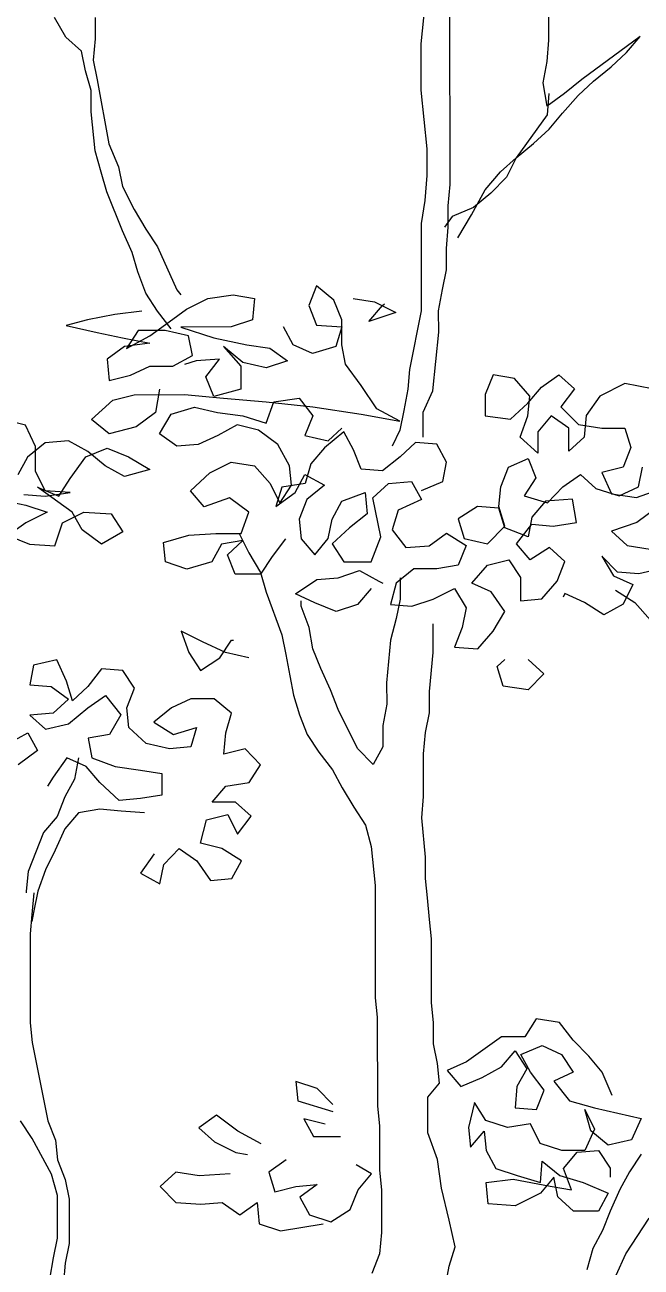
# Model space of a CAD drawing. Header units: inches. Extents: x 295786 to 300745, y 68261 to 70432.
# Drawn here: x 296327.52 to 296346.9, y 70284.5 to 70323.54 of the extents above; entities that cross this region are included whole.
import ezdxf

# ---------------------------------------------------------------- set-up
doc = ezdxf.new("R2010")
doc.units = ezdxf.units.IN
doc.header["$MEASUREMENT"] = 0
doc.layers.add('Tree', color=102, linetype='Continuous')

# ---------------------------------------------------------------- blocks, each defined once
blk = doc.blocks.new('T2')
at = {"layer": 'Tree'}
for p, q in [((-9.269, 231.138), (-9.266, 233.819)), ((-3.754, 223.092), (-3.744, 233.02)), ((-2.336, 233.118), (-2.121, 230.934)), ((16.075, 232.408), (16.074, 231.216)), ((17.699, 231.314), (18.349, 232.406)), ((-13.602, 230.447), (-14.359, 231.341)), ((-14.359, 231.341), (-11.112, 228.956)), ((-9.162, 229.947), (-9.269, 231.138)), ((-2.121, 230.934), (-2.124, 228.353)), ((16.074, 231.216), (16.181, 230.025)), ((16.831, 230.521), (17.699, 231.314)), ((-12.736, 229.652), (-13.602, 230.447)), ((16.614, 229.429), (16.831, 230.521)), ((-11.762, 228.857), (-12.736, 229.652)), ((-8.946, 228.756), (-9.162, 229.947)), ((16.181, 230.025), (15.963, 228.933)), ((16.288, 228.337), (16.614, 229.429)), ((-10.897, 228.062), (-11.762, 228.857)), ((-11.112, 228.956), (-10.138, 228.161)), ((-9.164, 227.465), (-8.946, 228.756)), ((15.963, 228.933), (15.31, 225.36)), ((-10.031, 227.069), (-10.897, 228.062)), ((-10.138, 228.161), (-9.164, 227.465)), ((-9.272, 228.16), (-9.165, 226.969)), ((-2.124, 228.353), (-2.452, 225.077)), ((16.286, 227.146), (16.288, 228.337)), ((-9.274, 226.175), (-10.031, 227.069)), ((-9.165, 226.969), (-7.434, 224.585)), ((16.068, 224.962), (16.286, 227.146)), ((-8.408, 225.38), (-9.274, 226.175)), ((-7.434, 224.585), (-8.408, 225.38)), ((15.31, 225.36), (14.767, 224.07)), ((-7.434, 224.585), (-6.894, 223.492)), ((-6.569, 223.79), (-7.434, 224.585)), ((-2.452, 225.077), (-2.453, 223.588)), ((15.742, 223.771), (16.068, 224.962)), ((14.767, 224.07), (14.549, 222.978)), ((-6.894, 223.492), (-6.028, 222.598)), ((-5.703, 222.796), (-6.569, 223.79)), ((-2.453, 223.588), (-2.347, 222.198)), ((15.416, 222.679), (15.742, 223.771)), ((-6.028, 222.598), (-5.054, 221.803)), ((-4.947, 221.406), (-5.703, 222.796)), ((-3.646, 221.901), (-3.754, 223.092)), ((14.549, 222.978), (13.898, 221.688)), ((14.547, 220.496), (15.416, 222.679)), ((-3.648, 220.71), (-3.646, 221.901)), ((-2.347, 222.198), (-2.131, 220.907)), ((-5.054, 221.803), (-3.864, 221.305)), ((-4.19, 220.114), (-4.947, 221.406)), ((-3.864, 221.305), (-3.431, 220.709)), ((13.898, 221.688), (13.247, 220.596)), ((-3.541, 219.518), (-3.648, 220.71)), ((-2.131, 220.907), (-2.136, 216.042)), ((13.247, 220.596), (12.597, 219.604)), ((14.004, 219.305), (14.547, 220.496)), ((-3.542, 218.327), (-3.541, 219.518)), ((12.597, 219.604), (11.511, 217.222)), ((13.678, 218.213), (14.004, 219.305)), ((-3.326, 217.235), (-3.542, 218.327)), ((13.244, 217.022), (13.678, 218.213)), ((-3.111, 216.043), (-3.326, 217.235)), ((2.738, 216.634), (3.714, 217.427)), ((3.714, 217.427), (4.146, 216.335)), ((11.511, 217.222), (11.294, 216.925)), ((12.593, 216.03), (13.244, 217.022)), ((0.464, 216.537), (-0.728, 215.942)), ((0.03, 216.338), (-0.078, 216.438)), ((0.787, 215.444), (0.03, 216.338)), ((1.655, 216.734), (0.464, 216.537)), ((2.304, 215.542), (2.738, 216.634)), ((4.146, 216.335), (3.711, 215.243)), ((8.37, 216.927), (7.179, 216.729)), ((7.179, 216.729), (7.286, 215.538)), ((9.778, 216.727), (8.37, 216.927)), ((10.969, 216.131), (9.778, 216.727)), ((-3.112, 214.852), (-3.111, 216.043)), ((-2.136, 216.042), (-1.49, 212.766)), ((-0.728, 215.942), (0.787, 215.444)), ((11.943, 215.435), (10.969, 216.131)), ((11.834, 215.038), (12.593, 216.03)), ((13.459, 216.029), (14.976, 215.829)), ((14.976, 215.829), (16.491, 215.53)), ((2.302, 214.152), (2.304, 215.542)), ((3.711, 215.243), (2.303, 215.145)), ((2.303, 215.145), (2.627, 214.053)), ((5.01, 214.15), (5.553, 215.142)), ((7.286, 215.538), (8.477, 215.14)), ((8.477, 215.14), (11.293, 215.138)), ((11.293, 215.138), (9.451, 214.543)), ((10.859, 214.642), (12.159, 214.938)), ((13.025, 214.64), (11.943, 215.435)), ((12.159, 214.938), (13.675, 214.937)), ((13.675, 214.937), (14.324, 213.944)), ((17.683, 215.231), (15.949, 214.836)), ((16.491, 215.53), (17.683, 215.231)), ((-2.79, 211.575), (-3.112, 214.852)), ((9.451, 214.543), (7.609, 214.148)), ((10.641, 213.55), (10.859, 214.642)), ((14.541, 214.539), (13.024, 214.243)), ((13.024, 214.243), (14.432, 214.043)), ((14.324, 213.944), (13.025, 214.64)), ((15.949, 214.836), (14.541, 214.539)), ((2.085, 213.06), (2.302, 214.152)), ((2.627, 214.053), (3.926, 213.655)), ((3.926, 213.655), (5.01, 214.15)), ((6.309, 213.95), (5.334, 213.256)), ((7.609, 214.148), (6.309, 213.95)), ((7.825, 213.155), (8.909, 214.047)), ((8.909, 214.047), (7.933, 212.956)), ((11.724, 212.953), (10.641, 213.55)), ((14.432, 214.043), (15.406, 213.347)), ((1.217, 211.87), (2.085, 213.06)), ((5.334, 213.256), (6.525, 212.858)), ((6.525, 212.858), (7.825, 213.155)), ((7.933, 212.956), (7.932, 211.666)), ((9.882, 212.359), (9.125, 213.352)), ((9.125, 213.352), (10.424, 213.252)), ((10.424, 213.252), (11.074, 213.053)), ((13.023, 212.952), (11.724, 212.953)), ((14.106, 212.455), (13.023, 212.952)), ((15.406, 213.347), (15.297, 212.156)), ((-9.829, 212.475), (-10.696, 211.681)), ((-8.855, 211.779), (-9.829, 212.475)), ((-8.206, 211.282), (-7.338, 212.274)), ((-7.338, 212.274), (-6.147, 212.472)), ((-6.147, 212.472), (-5.715, 211.379)), ((-1.49, 212.766), (-1.382, 211.673)), ((9.448, 211.267), (9.882, 212.359)), ((15.297, 212.156), (14.106, 212.455)), ((-15.028, 211.685), (-13.512, 211.981)), ((-13.512, 211.981), (-12.105, 211.285)), ((-10.696, 211.681), (-9.939, 210.688)), ((-8.098, 210.885), (-8.855, 211.779)), ((-2.25, 210.384), (-2.79, 211.575)), ((-1.382, 211.673), (-1.167, 210.482)), ((0.349, 210.58), (1.217, 211.87)), ((7.932, 211.666), (9.448, 211.267)), ((12.48, 211.662), (12.696, 210.371)), ((-12.105, 211.285), (-11.348, 210.193)), ((-8.099, 210.19), (-8.206, 211.282)), ((-7.124, 209.991), (-8.098, 210.885)), ((-5.715, 211.379), (-5.716, 210.188)), ((4.682, 211.172), (3.923, 210.18)), ((6.523, 210.972), (3.924, 210.676)), ((6.09, 210.972), (4.682, 211.172)), ((6.522, 209.781), (6.09, 210.972)), ((8.906, 211.168), (6.523, 210.972)), ((11.072, 211.365), (8.906, 211.168)), ((13.888, 211.363), (11.072, 211.365)), ((15.079, 211.064), (13.888, 211.363)), ((16.269, 209.971), (15.079, 211.064)), ((-11.348, 210.193), (-11.241, 209.001)), ((-9.939, 210.688), (-10.915, 209.696)), ((-10.374, 209.497), (-9.398, 210.191)), ((-9.398, 210.191), (-8.641, 209.297)), ((-7.667, 208.998), (-8.099, 210.19)), ((-5.716, 210.188), (-7.124, 209.991)), ((-2.251, 208.994), (-2.25, 210.384)), ((-1.167, 210.482), (-0.951, 209.39)), ((-0.951, 209.886), (0.349, 210.58)), ((1.216, 210.281), (-0.951, 209.886)), ((3.924, 210.676), (1.216, 210.281)), ((3.923, 210.18), (4.355, 209.087)), ((7.822, 210.177), (6.522, 209.781)), ((9.23, 210.374), (7.822, 210.177)), ((10.53, 210.671), (9.23, 210.374)), ((11.829, 210.273), (10.53, 210.671)), ((12.478, 209.18), (11.829, 210.273)), ((12.696, 210.371), (13.778, 209.576)), ((-13.514, 209.5), (-13.84, 208.408)), ((-12.215, 209.498), (-13.514, 209.5)), ((-10.915, 209.696), (-12.215, 209.498)), ((-10.375, 208.206), (-10.374, 209.497)), ((-0.951, 209.39), (-0.519, 208.496)), ((3.055, 208.791), (2.298, 209.486)), ((5.871, 208.59), (6.955, 209.383)), ((6.955, 209.383), (8.146, 209.68)), ((8.146, 209.68), (9.229, 209.083)), ((13.778, 209.576), (15.294, 209.178)), ((15.294, 209.178), (16.269, 209.971)), ((19.409, 208.479), (19.951, 209.67)), ((19.951, 209.67), (21.143, 209.967)), ((-11.241, 209.001), (-10.375, 208.206)), ((-8.641, 209.297), (-8.642, 208.106)), ((-8.642, 208.106), (-7.667, 208.998)), ((-3.01, 208.597), (-1.819, 208.696)), ((-1.819, 208.696), (-0.953, 207.901)), ((1.647, 208.295), (2.189, 209.288)), ((2.189, 209.288), (3.271, 208.393)), ((4.355, 209.087), (3.055, 208.791)), ((9.229, 209.083), (10.311, 208.586)), ((11.503, 208.486), (12.478, 209.18)), ((16.484, 208.184), (17.568, 208.779)), ((17.568, 208.779), (18.867, 208.678)), ((18.867, 208.678), (19.841, 207.883)), ((-13.84, 208.408), (-13.408, 207.315)), ((-3.552, 207.605), (-3.01, 208.597)), ((1.212, 207.204), (1.647, 208.295)), ((3.271, 208.393), (4.029, 207.499)), ((5.22, 207.399), (5.871, 208.59)), ((10.311, 208.586), (11.503, 208.486)), ((15.401, 208.383), (14.209, 207.888)), ((16.592, 207.886), (15.401, 208.383)), ((15.509, 207.39), (16.484, 208.184)), ((19.407, 207.089), (19.409, 208.479)), ((-14.276, 206.224), (-14.491, 207.316)), ((-13.408, 207.315), (-12.217, 207.017)), ((-8.101, 207.807), (-8.535, 206.716)), ((-7.018, 207.31), (-8.101, 207.807)), ((-6.586, 206.218), (-7.018, 207.31)), ((-3.337, 206.513), (-3.552, 207.605)), ((-0.953, 207.901), (0.021, 207.106)), ((4.029, 207.499), (4.352, 206.407)), ((5.11, 206.307), (5.22, 207.399)), ((7.169, 207.397), (6.302, 206.405)), ((8.469, 207.595), (7.169, 207.397)), ((9.66, 206.998), (8.469, 207.595)), ((14.209, 207.888), (13.017, 207.194)), ((14.425, 206.796), (15.509, 207.39)), ((17.457, 206.694), (16.592, 207.886)), ((19.841, 207.883), (20.382, 206.89)), ((-12.217, 207.017), (-12.76, 205.826)), ((-11.026, 206.916), (-11.893, 206.123)), ((-10.052, 206.22), (-11.026, 206.916)), ((-8.535, 206.716), (-7.886, 205.722)), ((0.021, 207.106), (1.212, 207.204)), ((4.353, 206.903), (3.269, 206.309)), ((4.893, 205.91), (4.353, 206.903)), ((10.742, 206.004), (9.66, 206.998)), ((13.017, 207.194), (14.425, 206.796)), ((18.106, 205.7), (17.457, 206.694)), ((18.865, 205.998), (19.407, 207.089)), ((-14.168, 205.628), (-15.576, 206.126)), ((-13.193, 205.727), (-14.276, 206.224)), ((-11.893, 206.123), (-13.193, 205.727)), ((-9.186, 205.326), (-10.052, 206.22)), ((-6.479, 205.125), (-6.586, 206.218)), ((-2.146, 206.015), (-3.337, 206.513)), ((-1.604, 206.511), (-2.147, 205.519)), ((-0.305, 206.411), (-1.604, 206.511)), ((0.561, 205.616), (-0.305, 206.411)), ((0.995, 205.913), (0.885, 204.722)), ((2.294, 205.416), (0.995, 205.913)), ((3.269, 206.309), (4.243, 205.514)), ((4.352, 206.407), (5.652, 206.207)), ((5.976, 205.115), (4.893, 205.91)), ((5.759, 205.314), (5.11, 206.307)), ((5.652, 206.207), (5.976, 205.115)), ((6.302, 206.405), (5.759, 205.314)), ((9.983, 205.112), (10.742, 206.004)), ((17.347, 204.808), (19.298, 206.196)), ((17.457, 205.9), (18.865, 205.998)), ((18.864, 205.7), (17.457, 205.9)), ((19.298, 206.196), (18.106, 205.7)), ((-12.76, 205.826), (-14.168, 205.628)), ((-10.812, 204.236), (-10.594, 205.526)), ((-10.594, 205.526), (-9.078, 205.425)), ((-7.886, 205.722), (-9.186, 205.326)), ((-9.078, 205.425), (-8.321, 204.531)), ((-2.147, 205.519), (-0.848, 204.922)), ((0.126, 203.432), (0.561, 205.616)), ((2.834, 204.423), (2.294, 205.416)), ((4.243, 205.514), (4.675, 204.421)), ((7.492, 204.816), (8.575, 205.609)), ((8.575, 205.609), (9.983, 205.112)), ((19.947, 205.203), (18.755, 204.806)), ((20.056, 205.798), (18.864, 205.7)), ((21.355, 205.499), (19.947, 205.203)), ((-15.252, 205.034), (-14.169, 204.238)), ((-8.321, 204.531), (-8.105, 203.439)), ((-6.805, 204.034), (-6.479, 205.125)), ((-6.805, 203.934), (-6.479, 205.026)), ((-6.479, 205.026), (-5.288, 205.124)), ((-5.288, 205.124), (-4.205, 204.429)), ((-0.848, 204.922), (-0.524, 203.83)), ((0.885, 204.722), (1.859, 203.927)), ((7.924, 203.624), (7.492, 204.816)), ((15.181, 204.71), (14.53, 203.718)), ((16.697, 204.808), (15.181, 204.71)), ((17.888, 204.211), (16.697, 204.808)), ((16.805, 203.815), (17.347, 204.808)), ((18.755, 204.806), (19.946, 204.21)), ((-14.169, 204.238), (-12.762, 203.741)), ((-9.513, 204.036), (-10.812, 204.236)), ((-8.321, 204.134), (-9.513, 204.036)), ((-7.456, 203.041), (-8.321, 204.134)), ((-8.105, 203.439), (-6.805, 203.934)), ((-5.831, 203.04), (-6.805, 204.034)), ((-4.205, 204.429), (-4.531, 203.337)), ((-0.524, 203.83), (-1.283, 202.838)), ((1.859, 203.927), (2.833, 203.033)), ((3.05, 203.33), (2.834, 204.423)), ((4.675, 204.421), (4.566, 203.329)), ((15.721, 203.022), (16.805, 203.815)), ((18.32, 202.921), (17.888, 204.211)), ((19.946, 204.21), (20.92, 203.514)), ((-12.762, 203.741), (-13.629, 202.947)), ((-4.531, 203.337), (-5.831, 203.04)), ((-3.556, 203.634), (-4.64, 202.94)), ((-2.582, 202.938), (-3.556, 203.634)), ((0.666, 202.042), (0.126, 203.432)), ((3.807, 202.436), (3.05, 203.33)), ((4.566, 203.329), (3.807, 202.436)), ((5.432, 203.328), (6.19, 202.335)), ((8.032, 203.624), (7.489, 202.533)), ((8.681, 202.432), (7.815, 203.227)), ((7.815, 203.227), (9.006, 203.028)), ((9.332, 203.623), (7.924, 203.624)), ((10.848, 203.522), (9.332, 203.623)), ((12.255, 203.124), (10.848, 203.522)), ((12.146, 202.032), (12.255, 203.124)), ((14.53, 203.718), (15.721, 203.022)), ((20.92, 203.514), (19.728, 203.019)), ((-13.629, 202.947), (-14.929, 202.75)), ((-10.164, 202.051), (-9.297, 202.844)), ((-9.297, 202.844), (-8.215, 202.149)), ((-8.215, 202.149), (-7.456, 203.041)), ((-4.64, 202.94), (-4.208, 201.847)), ((-1.283, 202.838), (-2.582, 202.938)), ((2.833, 203.033), (2.182, 202.041)), ((7.489, 202.533), (6.838, 201.441)), ((8.246, 201.341), (8.681, 202.432)), ((9.006, 203.028), (9.547, 202.034)), ((19.728, 203.019), (18.32, 202.921)), ((-13.089, 201.458), (-12.222, 202.35)), ((-12.222, 202.35), (-12.873, 201.259)), ((-9.732, 200.959), (-10.164, 202.051)), ((-7.024, 202.148), (-7.674, 201.155)), ((-5.833, 201.849), (-7.024, 202.148)), ((-4.967, 200.855), (-5.833, 201.849)), ((-4.208, 201.847), (-3.017, 201.648)), ((2.182, 202.041), (0.666, 202.042)), ((6.19, 202.335), (6.838, 201.342)), ((9.547, 202.034), (10.954, 201.636)), ((10.954, 201.636), (12.146, 202.032)), ((-15.58, 201.658), (-14.281, 201.359)), ((-14.281, 201.359), (-13.089, 201.458)), ((-12.873, 201.259), (-13.956, 200.764)), ((-7.674, 201.155), (-7.676, 199.865)), ((-3.017, 201.648), (-1.717, 201.647)), ((-1.717, 201.647), (-0.743, 200.852)), ((-0.96, 201.15), (-0.961, 199.958)), ((1.315, 201.545), (0.232, 200.95)), ((2.506, 201.147), (1.315, 201.545)), ((3.697, 201.047), (2.506, 201.147)), ((4.888, 200.251), (3.697, 201.047)), ((6.838, 201.441), (6.512, 200.349)), ((6.838, 201.342), (8.246, 201.341)), ((-12.982, 200.465), (-14.066, 199.771)), ((-13.956, 200.764), (-13.416, 199.671)), ((-8.867, 199.965), (-9.732, 200.959)), ((-6.81, 199.268), (-6.051, 200.36)), ((-6.051, 200.36), (-4.967, 200.855)), ((-3.993, 200.557), (-4.644, 199.465)), ((-2.802, 199.96), (-3.993, 200.557)), ((-0.743, 200.852), (-0.42, 199.66)), ((0.232, 200.95), (0.015, 200.851)), ((0.664, 200.553), (1.422, 199.659)), ((6.512, 200.349), (5.644, 197.967)), ((-14.066, 199.771), (-14.933, 198.779)), ((-13.416, 199.671), (-12.333, 199.074)), ((-12.333, 199.074), (-11.25, 199.768)), ((-11.25, 199.768), (-10.166, 200.264)), ((-10.166, 200.264), (-10.058, 200.065)), ((-7.676, 199.865), (-8.867, 199.965)), ((-1.611, 199.562), (-2.802, 199.96)), ((-0.42, 199.66), (-1.611, 199.562)), ((-0.961, 199.958), (-0.745, 198.866)), ((1.422, 199.659), (2.612, 199.26)), ((2.612, 199.26), (3.804, 199.756)), ((3.804, 199.756), (4.888, 200.251)), ((4.562, 199.557), (4.563, 199.854)), ((-6.161, 198.176), (-6.81, 199.268)), ((-4.644, 199.465), (-4.428, 198.373)), ((4.128, 198.366), (4.562, 199.557)), ((-4.428, 198.373), (-3.996, 197.28)), ((-2.805, 196.982), (-2.803, 198.57)), ((-0.745, 198.866), (-0.422, 197.675)), ((3.91, 197.175), (4.128, 198.366)), ((-5.296, 197.182), (-6.161, 198.176)), ((-0.422, 197.675), (-0.207, 195.292)), ((5.644, 197.967), (5.426, 196.875)), ((8.459, 197.667), (8.351, 197.667)), ((9.108, 196.674), (8.459, 197.667)), ((8.783, 196.972), (10.084, 197.566)), ((10.084, 197.566), (11.276, 198.161)), ((11.276, 198.161), (10.841, 196.97)), ((-3.996, 197.28), (-5.296, 197.182)), ((-2.591, 194.797), (-2.805, 196.982)), ((3.476, 196.083), (3.91, 197.175)), ((5.426, 196.875), (5.208, 195.684)), ((7.484, 196.675), (8.783, 196.972)), ((10.841, 196.97), (10.19, 195.978)), ((-8.112, 196.589), (-8.979, 195.795)), ((-6.38, 196.19), (-6.813, 196.588)), ((-6.706, 195.099), (-6.38, 196.19)), ((10.19, 195.978), (9.108, 196.674)), ((17.663, 195.376), (18.205, 196.567)), ((18.205, 196.567), (19.505, 196.268)), ((19.505, 196.268), (19.72, 195.176)), ((-8.979, 195.795), (-8.114, 194.901)), ((2.933, 194.892), (3.476, 196.083)), ((5.208, 195.684), (4.99, 194.592)), ((13.872, 194.982), (14.522, 195.974)), ((14.522, 195.974), (15.714, 196.073)), ((15.714, 196.073), (16.471, 195.079)), ((-8.114, 194.901), (-6.706, 195.099)), ((-2.592, 193.606), (-2.591, 194.797)), ((-0.207, 195.292), (-0.209, 194.1)), ((2.499, 193.8), (2.933, 194.892)), ((14.304, 193.89), (13.872, 194.982)), ((16.471, 195.079), (17.337, 194.284)), ((17.337, 194.284), (17.663, 195.376)), ((18.529, 195.077), (17.553, 194.383)), ((19.72, 195.176), (18.529, 195.077)), ((-0.209, 194.1), (0.007, 192.909)), ((4.99, 194.592), (4.664, 193.501)), ((8.455, 193.597), (9.431, 194.39)), ((9.431, 194.39), (10.73, 194.389)), ((10.73, 194.389), (11.813, 193.892)), ((15.496, 194.584), (14.628, 193.492)), ((16.47, 193.888), (15.496, 194.584)), ((17.553, 194.383), (18.419, 193.588)), ((-2.376, 192.514), (-2.592, 193.606)), ((1.414, 191.617), (2.499, 193.8)), ((4.664, 193.501), (4.23, 192.409)), ((8.779, 192.504), (8.455, 193.597)), ((11.813, 193.892), (12.787, 193.097)), ((14.194, 192.798), (14.304, 193.89)), ((14.628, 193.492), (15.277, 192.4)), ((17.552, 192.993), (16.47, 193.888)), ((18.419, 193.588), (19.719, 193.488)), ((19.719, 193.488), (18.851, 192.695)), ((0.007, 192.909), (0.006, 191.718)), ((11.703, 192.403), (10.404, 192.801)), ((10.404, 192.801), (10.728, 191.709)), ((12.787, 193.097), (11.703, 192.403)), ((13.219, 191.905), (14.194, 192.798)), ((18.851, 192.695), (17.552, 192.993)), ((-2.269, 191.322), (-2.376, 192.514)), ((4.23, 192.409), (3.579, 191.417)), ((8.886, 191.313), (8.779, 192.504)), ((15.277, 192.4), (16.468, 192.2)), ((16.468, 192.2), (16.25, 191.108)), ((19.826, 192.495), (19.283, 191.503)), ((20.908, 191.899), (19.826, 192.495)), ((-2.271, 188.94), (-2.269, 191.322)), ((0.006, 191.718), (0.546, 190.724)), ((0.546, 190.724), (1.414, 191.617)), ((3.579, 191.417), (2.82, 190.425)), ((6.828, 190.719), (7.695, 191.612)), ((7.695, 191.612), (8.886, 191.313)), ((10.728, 191.709), (11.919, 191.608)), ((11.919, 191.608), (13.219, 191.905)), ((19.283, 191.503), (20.366, 190.708)), ((7.477, 189.726), (6.828, 190.719)), ((14.95, 190.613), (13.542, 190.416)), ((16.25, 191.108), (14.95, 190.613)), ((16.575, 190.612), (17.658, 191.107)), ((17.009, 191.108), (17.224, 189.916)), ((17.658, 191.107), (18.415, 190.014)), ((2.82, 190.425), (2.278, 189.432)), ((12.351, 190.218), (12.35, 189.027)), ((13.542, 190.416), (12.351, 190.218)), ((15.816, 189.719), (16.575, 190.612)), ((18.415, 190.014), (18.74, 189.518)), ((2.278, 189.432), (1.627, 188.341)), ((8.776, 189.526), (7.477, 189.726)), ((9.533, 188.632), (8.776, 189.526)), ((14.732, 188.727), (15.816, 189.719)), ((17.224, 189.916), (17.765, 188.923)), ((-2.164, 187.748), (-2.271, 188.94)), ((7.366, 187.84), (8.234, 188.633)), ((8.234, 188.633), (9.533, 188.632)), ((12.35, 189.027), (13.541, 188.827)), ((13.541, 188.827), (14.732, 188.727)), ((17.765, 188.923), (18.197, 187.83)), ((1.627, 188.341), (0.976, 187.349)), ((8.124, 186.846), (7.366, 187.84)), ((8.666, 187.938), (8.124, 186.846)), ((9.857, 187.639), (8.666, 187.938)), ((13.323, 188.033), (14.623, 188.131)), ((14.623, 188.131), (15.814, 188.23)), ((15.814, 188.23), (17.006, 188.03)), ((17.006, 188.03), (17.763, 187.136)), ((10.181, 186.348), (9.857, 187.639)), ((18.197, 187.83), (18.954, 186.936)), ((17.763, 187.136), (18.303, 185.944)), ((18.954, 186.936), (19.818, 184.751)), ((7.905, 185.357), (8.989, 186.051)), ((8.989, 186.051), (10.181, 186.348)), ((11.372, 186.049), (10.396, 185.355)), ((12.237, 185.155), (11.372, 186.049)), ((18.303, 185.944), (18.843, 184.852)), ((8.446, 184.364), (7.905, 185.357)), ((10.396, 185.355), (9.637, 184.264)), ((12.453, 184.063), (12.237, 185.155)), ((12.779, 185.75), (13.536, 184.657)), ((13.536, 184.657), (12.453, 184.063)), ((18.843, 184.852), (19.276, 183.66)), ((19.818, 184.751), (19.925, 183.659)), ((9.637, 184.264), (8.446, 184.364)), ((19.276, 183.66), (19.491, 182.568)), ((19.492, 183.56), (19.599, 182.369)), ((19.925, 183.659), (19.925, 183.56)), ((19.491, 182.568), (19.599, 181.972)), ((19.599, 182.369), (19.706, 181.277)), ((0.425, 177.719), (0.316, 176.627)), ((-2.826, 176.332), (-2.716, 177.424)), ((-10.624, 175.346), (-9.865, 176.338)), ((-9.865, 176.338), (-8.565, 176.535)), ((-8.565, 176.535), (-7.917, 175.542)), ((-2.827, 175.141), (-2.826, 176.332)), ((-7.917, 175.542), (-6.617, 175.541)), ((-6.617, 175.541), (-4.669, 174.149)), ((-11.492, 174.453), (-10.624, 175.346)), ((-8.892, 175.046), (-9.975, 174.551)), ((-7.701, 174.549), (-8.892, 175.046)), ((-7.376, 174.747), (-8.027, 173.755)), ((-6.619, 173.853), (-7.376, 174.747)), ((-3.044, 174.049), (-2.827, 175.141)), ((-12.251, 173.56), (-11.492, 174.453)), ((-9.975, 174.551), (-10.626, 173.559)), ((-8.243, 173.557), (-7.701, 174.549)), ((-4.669, 174.149), (-3.586, 173.652)), ((-3.154, 172.957), (-3.044, 174.049)), ((-12.793, 172.27), (-12.251, 173.56)), ((-10.626, 173.559), (-9.544, 173.061)), ((-9.003, 172.565), (-8.243, 173.557)), ((-8.027, 173.755), (-7.486, 172.762)), ((-5.536, 173.257), (-6.619, 173.853)), ((-3.586, 173.652), (-4.345, 172.759)), ((-9.544, 173.061), (-10.411, 171.97)), ((-7.486, 172.762), (-7.379, 171.57)), ((-4.345, 172.759), (-5.536, 173.257)), ((2.802, 171.76), (3.669, 172.653)), ((3.669, 172.653), (4.861, 173.049)), ((4.861, 173.049), (4.751, 171.957)), ((-10.411, 171.97), (-11.819, 171.574)), ((-8.57, 171.472), (-9.003, 172.565)), ((4.751, 171.957), (2.801, 171.363)), ((-11.819, 171.574), (-14.419, 170.981)), ((-11.278, 171.474), (-11.821, 170.383)), ((-11.604, 170.283), (-11.278, 171.474)), ((-7.379, 171.57), (-8.57, 171.472)), ((-5.755, 170.874), (-5.104, 171.866)), ((-5.104, 171.866), (-4.781, 170.476)), ((-14.419, 170.981), (-13.879, 169.789)), ((-8.789, 169.586), (-8.246, 170.678)), ((-8.246, 170.678), (-6.947, 170.478)), ((-6.947, 170.478), (-5.755, 170.874)), ((3.234, 170.668), (4.425, 170.965)), ((4.425, 170.965), (3.883, 169.973)), ((8.107, 170.267), (9.299, 171.159)), ((9.299, 171.159), (10.273, 170.464)), ((-12.58, 169.49), (-11.604, 170.283)), ((-11.821, 170.383), (-11.28, 169.191)), ((-5.647, 170.278), (-5.757, 169.186)), ((-4.89, 169.384), (-5.647, 170.278)), ((-4.781, 170.476), (-4.89, 169.384)), ((3.883, 169.973), (2.367, 169.974)), ((6.807, 169.573), (8.107, 170.267)), ((10.273, 170.464), (9.406, 169.67)), ((-13.879, 169.789), (-12.58, 169.49)), ((-12.038, 169.192), (-12.689, 168.199)), ((-10.847, 169.091), (-12.038, 169.192)), ((-11.28, 169.191), (-9.981, 169.19)), ((-9.981, 169.19), (-8.789, 169.586)), ((-5.757, 169.186), (-6.299, 168.194)), ((9.406, 169.67), (8.214, 169.075)), ((-10.09, 168.197), (-10.847, 169.091)), ((-8.898, 168.593), (-9.874, 167.8)), ((-8.791, 167.402), (-8.898, 168.593)), ((-3.268, 167.099), (-3.05, 168.688)), ((5.398, 168.681), (6.372, 167.985)), ((8.214, 169.075), (7.564, 168.977)), ((-12.689, 168.199), (-12.69, 167.703)), ((-9.874, 167.8), (-11.174, 167.404)), ((-10.524, 167.006), (-10.09, 168.197)), ((-7.491, 167.798), (-8.791, 167.402)), ((-6.299, 168.194), (-7.491, 167.798)), ((0.199, 168.089), (0.089, 166.997)), ((0.632, 167.89), (1.499, 168.386)), ((1.389, 166.996), (0.632, 167.89)), ((6.372, 167.985), (6.046, 166.893)), ((8.538, 167.884), (10.271, 167.783)), ((10.271, 167.783), (11.57, 167.981)), ((11.57, 167.981), (12.436, 167.186)), ((-11.174, 167.404), (-12.582, 166.809)), ((-9.333, 167.204), (-10.524, 167.006)), ((-9.767, 166.609), (-9.549, 167.7)), ((-9.549, 167.7), (-8.792, 166.806)), ((-7.275, 167.599), (-9.333, 167.204)), ((-5.759, 167.399), (-7.275, 167.599)), ((-5.868, 166.208), (-5.759, 167.399)), ((4.855, 167.192), (3.664, 167.292)), ((3.664, 167.292), (4.638, 166.596)), ((6.046, 166.893), (4.855, 167.192)), ((12.436, 167.186), (11.569, 166.293)), ((-12.582, 166.809), (-12.042, 165.816)), ((-10.634, 165.815), (-9.767, 166.609)), ((-8.792, 166.806), (-7.384, 166.11)), ((1.821, 165.904), (1.389, 166.996)), ((4.638, 166.596), (4.095, 165.604)), ((-12.042, 165.816), (-10.634, 165.815)), ((-7.384, 166.11), (-5.868, 166.208)), ((2.903, 165.208), (1.821, 165.904)), ((7.02, 166.297), (6.91, 165.105)), ((7.994, 165.601), (7.02, 166.297)), ((8.969, 166.295), (7.994, 165.601)), ((10.161, 166.195), (8.969, 166.295)), ((11.569, 166.293), (10.161, 166.195)), ((4.095, 165.604), (2.903, 165.208)), ((5.719, 164.709), (3.336, 165.108)), ((6.91, 165.105), (5.719, 164.709)), ((-3.706, 162.732), (-4.029, 163.824)), ((0.194, 163.423), (0.626, 162.331)), ((-3.49, 161.639), (-3.706, 162.732))]:
    blk.add_line(p, q, dxfattribs=at)
at = {"layer": 'Tree', "color": 34}
for p, q in [((-2.383, 185.564), (-2.164, 187.748)), ((0.976, 187.349), (0.65, 186.157)), ((0.65, 186.157), (0.431, 183.974)), ((-2.384, 184.373), (-2.383, 185.564)), ((-2.494, 183.281), (-2.384, 184.373)), ((0.431, 183.974), (0.425, 177.719)), ((-2.603, 182.09), (-2.494, 183.281)), ((-2.713, 180.998), (-2.603, 182.09)), ((-2.716, 177.424), (-2.713, 180.998)), ((19.706, 181.277), (19.701, 176.313)), ((0.316, 176.627), (0.311, 171.663)), ((19.701, 176.313), (19.592, 175.221)), ((19.592, 175.221), (18.721, 170.854)), ((-2.505, 172.162), (-3.154, 172.957)), ((-2.507, 170.176), (-2.505, 172.162)), ((0.311, 171.663), (0.201, 170.571)), ((0.201, 170.571), (0.199, 168.089)), ((18.721, 170.854), (18.287, 169.762)), ((19.587, 169.86), (20.237, 170.852)), ((-3.05, 168.688), (-2.507, 170.176)), ((18.502, 167.875), (19.587, 169.86)), ((18.287, 169.762), (18.178, 168.67)), ((-14.421, 168.995), (-13.772, 168.002)), ((18.178, 168.67), (17.743, 167.578)), ((-13.772, 168.002), (-13.232, 167.009)), ((18.176, 166.684), (18.502, 167.875)), ((-3.703, 165.313), (-3.268, 167.099)), ((17.743, 167.578), (17.526, 166.486)), ((-13.232, 167.009), (-12.692, 165.817)), ((0.089, 166.997), (0.087, 164.615)), ((17.526, 166.486), (17.523, 164.004)), ((18.173, 164.302), (18.176, 166.684)), ((-12.692, 165.817), (-12.259, 164.724)), ((-13.56, 163.435), (-14.858, 165.421)), ((-4.029, 163.824), (-3.703, 165.313)), ((-12.259, 164.724), (-11.719, 163.731)), ((0.087, 164.615), (0.194, 163.423)), ((18.389, 163.209), (18.173, 164.302)), ((-11.719, 163.731), (-11.395, 162.54)), ((17.523, 164.004), (17.739, 162.912)), ((-13.02, 162.243), (-13.56, 163.435)), ((17.739, 162.912), (17.846, 161.82)), ((18.604, 162.018), (18.389, 163.209))]:
    blk.add_line(p, q, dxfattribs=at)

msp = doc.modelspace()

# ---------------------------------------------------------------- block references
at = {"layer": 'Tree', "xscale": -0.5632000000000001, "yscale": 0.5632000000000001, "zscale": 0.5632000000000001}
msp.add_blockref('T2', (296338.78069804, 70192.87553544), dxfattribs=at)

doc.saveas('drawing.dxf')
